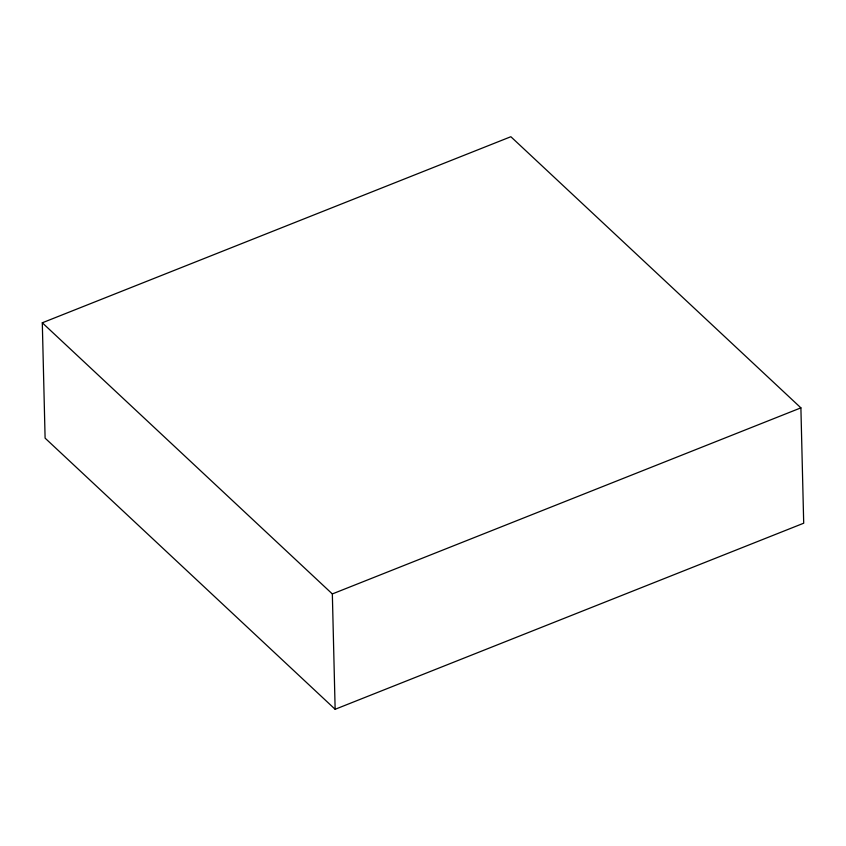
<?xml version="1.0" encoding="UTF-8"?>
<svg xmlns="http://www.w3.org/2000/svg" width="846" height="846" viewBox="0 0 846 846"><rect width="100%" height="100%" fill="white"/><g stroke="black" fill="none" stroke-linecap="round" stroke-linejoin="round"><path stroke-width="1.27" d="M42.3 322.791L510.857 136.724L800.898 407.857L803.7 523.209L335.143 709.276L45.102 438.143L42.3 322.791L332.341 593.934L335.143 709.276M332.341 593.934L800.898 407.857"/></g></svg>
